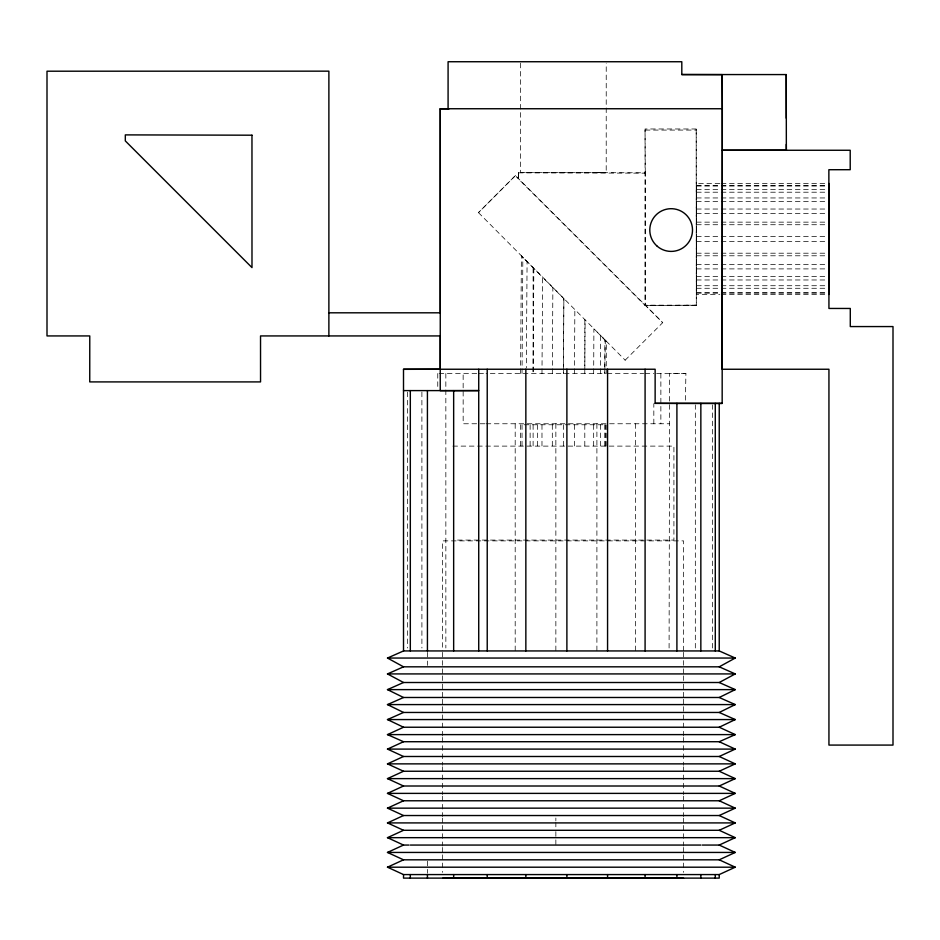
<?xml version="1.0" encoding="UTF-8"?>
<svg xmlns="http://www.w3.org/2000/svg" width="940" height="940" viewBox="0 0 940 940"><rect width="100%" height="100%" fill="white"/><g stroke="black" fill="none" stroke-linecap="round" stroke-linejoin="round"><path stroke-width="0.7" stroke-dasharray="4.7 3.53" d="M520.584 63.192L520.572 172.666L606.206 172.666L606.23 63.192M584.856 319.8L584.798 373.509L585.103 319.964M645.263 172.784L645.052 128.98L696.199 128.98L696.305 305.5L645.145 305.5L518.387 178.87L518.61 172.466L645.263 172.784L645.145 305.5L645.052 128.98M695.318 648.013L695.33 404.87M712.426 648.013L712.426 404.87M669.092 648.013L669.621 373.509L685.906 373.509L685.354 403.401M600.472 373.509L600.648 335.627L606.335 341.373L606.206 373.509L486.086 373.509M593.669 373.509L593.904 328.824L604.89 339.904L604.749 373.509L605.301 340.339M574.469 373.509L574.857 309.66M520.572 373.509L521.394 255.927L527.082 261.625L526.341 367.693M522.029 373.509L522.84 257.36L521.394 255.927M533.838 268.405L533.109 373.509L533.109 267.736M541.981 373.509L542.627 277.241L522.84 257.396M552.309 373.509L552.873 287.546M563.871 298.603L563.389 373.509L563.871 298.697L542.627 277.324M645.145 305.5L696.305 305.171L696.199 128.98M515.578 175.463L478.401 212.687L515.414 175.545L518.387 178.87M478.437 212.593L625.17 360.173M625.1 360.255L662.735 322.632L515.414 175.545M600.472 172.666L593.669 172.666M645.286 130.073L696.528 130.073M719.817 183.5L696.54 183.5L696.54 294.432L719.817 294.432M721.274 183.5L827.482 183.5M696.54 185.579L719.817 185.579M721.274 185.579L827.482 185.579M696.54 186.05L719.817 186.05M721.274 186.05L827.482 186.05M696.54 189.657L719.817 189.657M721.274 189.657L827.482 189.657M696.54 192.207L719.817 192.207M721.274 192.207L827.482 192.207M696.54 197.952L719.817 197.952M721.274 197.952L827.482 197.952M696.54 201.548L719.817 201.548M721.274 201.548L827.482 201.548M696.54 209.033L719.817 209.033M721.274 209.033L827.482 209.033M696.54 213.439L719.817 213.439M721.274 213.439L827.482 213.439M696.54 222.145L719.817 222.145M721.274 222.145L827.482 222.145M696.54 224.731L719.817 224.731M721.274 224.731L827.482 224.731M696.54 236.422L719.817 236.422M721.274 236.422L827.482 236.422M696.54 241.51L719.817 241.51M721.274 241.51L827.482 241.51M696.54 253.201L719.817 253.201M721.274 253.201L827.482 253.201M696.54 255.786L719.817 255.786M721.274 255.786L827.482 255.786M696.54 264.493L719.817 264.493M721.274 264.493L827.482 264.493M696.54 268.899L719.817 268.899M721.274 268.899L827.482 268.899M696.54 276.384L719.817 276.384M721.274 276.384L827.482 276.384M696.54 279.979L719.817 279.979M721.274 279.979L827.482 279.979M696.54 285.725L719.817 285.725M721.274 285.725L827.482 285.725M696.54 288.274L719.817 288.274M721.274 288.274L827.482 288.274M696.54 292.352L719.817 292.352M721.274 292.352L827.482 292.352M696.54 293.198L719.817 293.198M721.274 293.198L827.482 293.198M721.274 294.432L827.482 294.432M696.528 305.171L645.286 305.171L662.641 322.69M439.109 373.509L477.32 373.509M478.789 373.509L484.652 373.509M607.146 373.509L643.712 373.509M645.075 373.509L653.923 373.509M656.637 373.509L685.906 373.509M484.876 423.764L463.162 423.764L463.15 373.509M486.121 423.764L669.527 423.764M452.857 446.112L673.921 446.112L673.921 540.077L455.289 540.077M653.829 423.764L653.829 403.66M518.457 172.854L645.134 173.16M604.89 339.904L606.335 341.373M683.568 650.891L683.568 540.876L442.623 540.876L442.623 650.891M683.568 652.36L683.568 674.368M683.568 675.825L683.568 697.832M683.568 699.301L683.568 705.164M683.568 706.633L683.568 735.973M683.568 737.442L683.568 765.313M683.568 766.782L683.568 794.653M683.568 796.121L683.568 816.66M683.568 818.117L683.568 823.992M683.568 825.461L683.568 846M683.568 847.457L683.568 853.332M683.568 854.801L683.568 872.402M660.867 373.509L660.867 423.764M635.522 423.764L635.522 650.938M606.206 446.112L606.206 424.762L520.572 424.762L520.572 446.112M605.477 424.762L605.477 446.112M604.749 424.762L604.749 446.112M600.472 424.762L600.472 446.112M596.9 423.764L596.9 650.938M593.669 424.762L593.669 446.112M584.798 424.762L584.798 446.112M574.469 424.762L574.469 446.112M563.389 424.762L563.389 446.112M555.857 423.764L555.857 650.938M555.857 818.023L555.857 820.749M555.857 822.112L555.857 828.927M555.857 831.63L555.857 845.06M552.309 424.762L552.309 446.112M541.981 424.762L541.981 446.112M537.539 424.762L537.539 446.112M533.109 424.762L533.109 446.112M530.125 424.762L530.125 446.112M522.029 424.762L522.029 446.112M518.61 172.466L518.61 178.483M515.191 423.764L515.191 650.938M445.842 373.509L445.854 648.001M442.623 652.36L442.623 674.368M442.623 675.825L442.623 697.832M442.623 699.301L442.623 705.164M442.623 706.633L442.623 735.973M442.623 737.442L442.623 765.313M442.623 766.782L442.623 794.653M442.623 796.121L442.623 816.66M442.623 818.117L442.623 823.992M442.623 825.461L442.623 846M442.623 847.457L442.623 853.332M442.623 854.801L442.623 872.402M437.758 373.509L437.758 389.172M427.43 652.384L427.43 659.598M427.43 661.043L427.43 665.379M427.43 861.158L427.43 873.236M421.896 392.062L421.907 648.013M407.466 392.062L407.466 648.013"/><path stroke-width="1.41" d="M448.086 108.723L448.086 61.735L681.806 61.746L681.806 74.554L722.19 74.636L722.32 108.746L440.284 108.746L440.296 312.809L328.882 312.809M478.73 369.232L478.73 650.938M676.906 650.938L676.906 403.401L655.133 403.342L655.133 369.232L403.507 369.244L403.519 650.938L387.491 658.047L403.519 666.824L719.229 666.824L735.256 673.921L719.229 682.511L403.519 682.511L387.491 689.619L403.519 697.492L719.229 697.492L735.256 704.589L719.229 712.461L403.519 712.461L387.491 719.57L403.519 727.231L719.229 727.231L735.256 734.61L719.229 741.719L403.519 741.719L387.491 734.61L403.519 727.231M700.841 650.938L700.852 403.401M715.281 650.938L715.281 403.401M719.229 666.824L735.256 658.047L719.229 650.938L719.241 403.401M828.939 288.274L828.939 294.432L828.939 183.5M828.939 264.493L828.939 253.201M828.939 224.731L828.939 213.439M828.939 189.657L828.939 185.579M722.32 108.746L722.167 403.401L676.906 403.401M719.229 697.492L735.256 689.619L719.229 682.511M719.229 727.231L735.256 719.57L719.229 712.461M719.229 741.719L735.256 749.098L719.229 756.489L403.519 756.489L387.491 749.098L403.519 741.719M403.519 771.246L387.491 778.625L403.519 786.005L719.229 786.005L735.256 778.625L719.229 771.246L403.519 771.246L387.491 763.868L403.519 756.489M719.229 786.005L735.256 793.384L719.229 800.774L403.519 800.774L387.491 793.384L403.519 786.005M403.519 815.532L387.491 822.911L403.519 830.29L719.229 830.29L735.256 822.911L719.229 815.532L403.519 815.532L387.491 808.153L403.519 800.774M408.971 845.06L403.519 845.06L387.491 837.669L403.519 830.29M702.286 845.06L719.229 845.06L735.256 852.439L719.229 859.818L403.519 859.818L387.491 852.439L403.519 845.06M719.229 859.818L735.256 867.197L719.229 874.576L403.519 874.576L387.491 867.197L403.519 859.818M719.229 771.246L735.256 763.868L719.229 756.489M719.229 815.532L735.256 808.153L719.229 800.774M719.229 845.06L735.256 837.669L719.229 830.29M403.519 682.511L387.491 673.921L403.519 666.824M403.519 712.461L387.491 704.589L403.519 697.492M403.507 369.338L440.284 369.232L440.296 335.933L260.533 335.933L260.545 381.91L89.746 381.91L89.77 335.933L47 335.933L47 71.205L328.882 71.158L328.882 335.933M681.806 74.554L786.263 74.577L786.345 150.2L786.31 144.384M440.296 108.793L449.097 108.793M786.345 150.2L722.284 150.271L722.167 369.255L828.939 369.244L828.939 745.079L893 745.079L893 326.568L850.289 326.568L850.289 308.461L828.939 308.449L828.869 169.717L850.218 169.705L850.207 150.259L722.308 150.271L722.19 74.636M403.519 390.605L478.719 390.594L440.249 390.688L440.284 108.746M403.519 650.938L719.229 650.938M387.491 658.047L735.256 658.047M387.491 673.921L735.256 673.921M387.491 689.619L735.256 689.619M387.491 704.589L735.256 704.589M387.491 719.57L735.256 719.57M387.491 734.61L735.256 734.61M387.491 749.098L735.256 749.098M387.491 763.868L735.256 763.868M387.491 778.625L735.256 778.625M387.491 793.384L735.256 793.384M387.491 808.153L735.256 808.153M387.491 822.911L735.256 822.911M387.491 837.669L735.256 837.669M410.322 845.06L700.841 845.06M387.491 852.439L735.256 852.439M387.491 867.197L735.256 867.197M442.623 878.266L683.568 878.266M655.133 403.342L722.167 403.413M251.979 135.196L125.314 134.89L125.314 140.906L251.991 267.595L251.967 135.196M786.251 74.577L786.286 118.205M719.229 874.576L719.229 878.113L403.519 878.113L403.519 874.576M715.281 874.576L715.281 878.113M700.841 874.576L700.841 878.113M676.906 874.576L676.906 878.113M645.087 369.232L645.087 650.938M645.087 874.576L645.087 878.113M607.569 369.232L607.569 650.938M607.569 874.576L607.569 878.113M566.89 369.232L566.89 650.938M566.89 874.576L566.89 878.113M525.848 369.232L525.848 650.938M525.848 874.576L525.848 878.113M487.226 369.232L487.226 650.938M487.226 874.576L487.226 878.113M453.656 390.594L453.656 650.938M453.656 874.576L453.656 878.113M427.418 390.594L427.43 650.938M427.43 874.576L427.43 878.113M410.322 390.594L410.322 650.938M410.322 874.576L410.322 878.113M657.272 246.28A21.35 21.35 0 0 0 692.145 233.954A21.35 21.35 0 0 0 664.039 209.914A21.35 21.35 0 0 0 657.272 246.28"/></g></svg>
